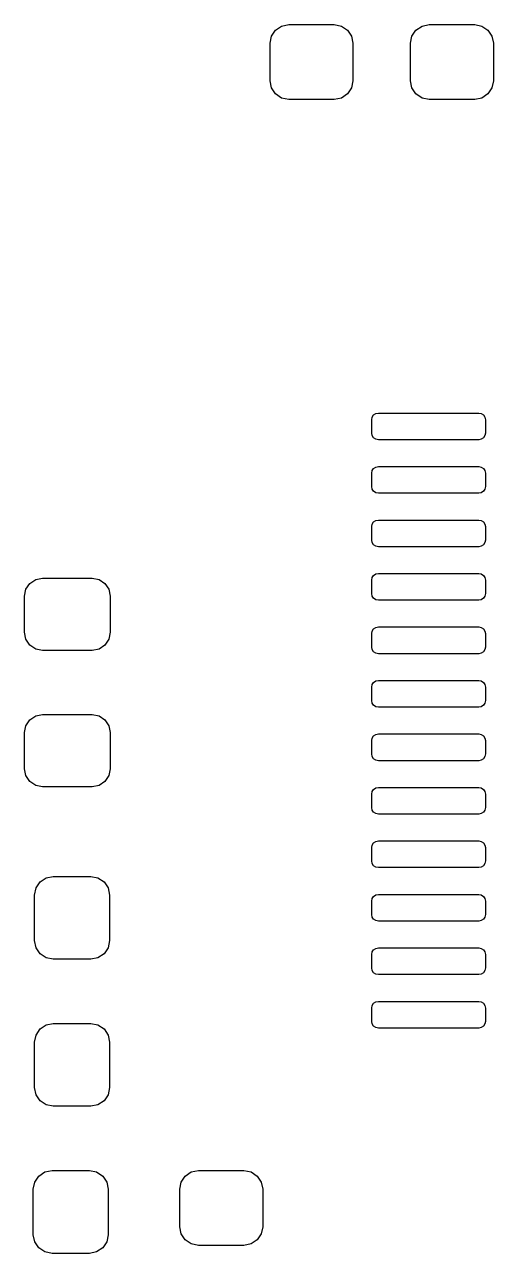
# Model space of a CAD drawing. Extents: x 1.04 to 4.2, y -7.23 to -4.07.
# Drawn here: x 2.0169 to 2.1549, y -6.6287 to -6.2669 of the extents above; entities that cross this region are included whole.
import ezdxf

# ---------------------------------------------------------------- set-up
doc = ezdxf.new("R2010")
doc.units = 0
doc.header["$MEASUREMENT"] = 0
doc.layers.add('BLACK', color=7, linetype='CONTINUOUS')

msp = doc.modelspace()

# ---------------------------------------------------------------- linework, layer by layer
at = {"layer": 'BLACK', "linetype": 'CONTINUOUS'}
for p, q in [((2.08959, -6.27033), (2.09079, -6.26854)), ((2.09079, -6.26854), (2.09258, -6.26735)), ((2.09258, -6.26735), (2.09469, -6.26693)), ((2.09469, -6.26693), (2.10807, -6.26693)), ((2.10807, -6.26693), (2.11018, -6.26735)), ((2.11018, -6.26735), (2.11197, -6.26854)), ((2.11197, -6.26854), (2.11316, -6.27033)), ((2.13093, -6.27033), (2.13213, -6.26854)), ((2.13213, -6.26854), (2.13391, -6.26735)), ((2.13391, -6.26735), (2.13602, -6.26693)), ((2.13602, -6.26693), (2.14941, -6.26693)), ((2.14941, -6.26693), (2.15152, -6.26735)), ((2.15152, -6.26735), (2.15331, -6.26854)), ((2.15331, -6.26854), (2.1545, -6.27033)), ((2.08917, -6.27244), (2.08959, -6.27033)), ((2.08917, -6.28346), (2.08917, -6.27244)), ((2.11316, -6.27033), (2.11358, -6.27244)), ((2.11358, -6.27244), (2.11358, -6.28346)), ((2.13051, -6.27244), (2.13093, -6.27033)), ((2.13051, -6.28346), (2.13051, -6.27244)), ((2.1545, -6.27033), (2.15492, -6.27244)), ((2.15492, -6.27244), (2.15492, -6.28346)), ((2.08959, -6.28557), (2.08917, -6.28346)), ((2.11358, -6.28346), (2.11316, -6.28557)), ((2.13093, -6.28557), (2.13051, -6.28346)), ((2.15492, -6.28346), (2.1545, -6.28557)), ((2.09079, -6.28736), (2.08959, -6.28557)), ((2.09258, -6.28856), (2.09079, -6.28736)), ((2.11197, -6.28736), (2.11018, -6.28856)), ((2.11316, -6.28557), (2.11197, -6.28736)), ((2.13213, -6.28736), (2.13093, -6.28557)), ((2.13391, -6.28856), (2.13213, -6.28736)), ((2.15331, -6.28736), (2.15152, -6.28856)), ((2.1545, -6.28557), (2.15331, -6.28736)), ((2.09469, -6.28898), (2.09258, -6.28856)), ((2.10807, -6.28898), (2.09469, -6.28898)), ((2.11018, -6.28856), (2.10807, -6.28898)), ((2.13602, -6.28898), (2.13391, -6.28856)), ((2.14941, -6.28898), (2.13602, -6.28898)), ((2.15152, -6.28856), (2.14941, -6.28898)), ((2.11924, -6.38251), (2.11967, -6.38188)), ((2.11967, -6.38188), (2.12031, -6.38145)), ((2.12031, -6.38145), (2.12106, -6.3813)), ((2.12106, -6.3813), (2.15059, -6.3813)), ((2.15059, -6.3813), (2.15134, -6.38145)), ((2.15134, -6.38145), (2.15198, -6.38188)), ((2.15198, -6.38188), (2.15241, -6.38251)), ((2.11909, -6.38327), (2.11924, -6.38251)), ((2.11909, -6.3872), (2.11909, -6.38327)), ((2.15241, -6.38251), (2.15256, -6.38327)), ((2.15256, -6.38327), (2.15256, -6.3872)), ((2.11924, -6.38796), (2.11909, -6.3872)), ((2.11967, -6.3886), (2.11924, -6.38796)), ((2.12031, -6.38902), (2.11967, -6.3886)), ((2.12106, -6.38917), (2.12031, -6.38902)), ((2.15059, -6.38917), (2.12106, -6.38917)), ((2.15134, -6.38902), (2.15059, -6.38917)), ((2.15198, -6.3886), (2.15134, -6.38902)), ((2.15241, -6.38796), (2.15198, -6.3886)), ((2.15256, -6.3872), (2.15241, -6.38796)), ((2.11909, -6.39902), (2.11924, -6.39826)), ((2.11909, -6.40295), (2.11909, -6.39902)), ((2.11924, -6.39826), (2.11967, -6.39762)), ((2.11967, -6.39762), (2.12031, -6.3972)), ((2.12031, -6.3972), (2.12106, -6.39705)), ((2.12106, -6.39705), (2.15059, -6.39705)), ((2.15059, -6.39705), (2.15134, -6.3972)), ((2.15134, -6.3972), (2.15198, -6.39762)), ((2.15198, -6.39762), (2.15241, -6.39826)), ((2.15241, -6.39826), (2.15256, -6.39902)), ((2.15256, -6.39902), (2.15256, -6.40295)), ((2.11924, -6.40371), (2.11909, -6.40295)), ((2.11967, -6.40434), (2.11924, -6.40371)), ((2.15241, -6.40371), (2.15198, -6.40434)), ((2.15256, -6.40295), (2.15241, -6.40371)), ((2.12031, -6.40477), (2.11967, -6.40434)), ((2.12106, -6.40492), (2.12031, -6.40477)), ((2.15059, -6.40492), (2.12106, -6.40492)), ((2.15134, -6.40477), (2.15059, -6.40492)), ((2.15198, -6.40434), (2.15134, -6.40477)), ((2.11909, -6.41476), (2.11924, -6.41401)), ((2.11909, -6.4187), (2.11909, -6.41476)), ((2.11924, -6.41401), (2.11967, -6.41337)), ((2.11967, -6.41337), (2.12031, -6.41295)), ((2.12031, -6.41295), (2.12106, -6.4128)), ((2.12106, -6.4128), (2.15059, -6.4128)), ((2.15059, -6.4128), (2.15134, -6.41295)), ((2.15134, -6.41295), (2.15198, -6.41337)), ((2.15198, -6.41337), (2.15241, -6.41401)), ((2.15241, -6.41401), (2.15256, -6.41476)), ((2.15256, -6.41476), (2.15256, -6.4187)), ((2.11924, -6.41945), (2.11909, -6.4187)), ((2.11967, -6.42009), (2.11924, -6.41945)), ((2.12031, -6.42052), (2.11967, -6.42009)), ((2.12106, -6.42067), (2.12031, -6.42052)), ((2.15059, -6.42067), (2.12106, -6.42067)), ((2.15134, -6.42052), (2.15059, -6.42067)), ((2.15198, -6.42009), (2.15134, -6.42052)), ((2.15241, -6.41945), (2.15198, -6.42009)), ((2.15256, -6.4187), (2.15241, -6.41945)), ((2.11924, -6.42976), (2.11967, -6.42912)), ((2.11967, -6.42912), (2.12031, -6.42869)), ((2.12031, -6.42869), (2.12106, -6.42854)), ((2.12106, -6.42854), (2.15059, -6.42854)), ((2.15059, -6.42854), (2.15134, -6.42869)), ((2.15134, -6.42869), (2.15198, -6.42912)), ((2.15198, -6.42912), (2.15241, -6.42976)), ((2.01733, -6.4332), (2.01849, -6.43148)), ((2.01849, -6.43148), (2.02021, -6.43033)), ((2.02021, -6.43033), (2.02224, -6.42992)), ((2.02224, -6.42992), (2.03681, -6.42992)), ((2.03681, -6.42992), (2.03884, -6.43033)), ((2.03884, -6.43033), (2.04057, -6.43148)), ((2.04057, -6.43148), (2.04172, -6.4332)), ((2.11909, -6.43051), (2.11924, -6.42976)), ((2.11909, -6.43445), (2.11909, -6.43051)), ((2.15241, -6.42976), (2.15256, -6.43051)), ((2.15256, -6.43051), (2.15256, -6.43445)), ((2.01693, -6.43524), (2.01733, -6.4332)), ((2.01693, -6.44587), (2.01693, -6.43524)), ((2.04172, -6.4332), (2.04213, -6.43524)), ((2.04213, -6.43524), (2.04213, -6.44587)), ((2.11924, -6.4352), (2.11909, -6.43445)), ((2.11967, -6.43584), (2.11924, -6.4352)), ((2.12031, -6.43627), (2.11967, -6.43584)), ((2.12106, -6.43642), (2.12031, -6.43627)), ((2.15059, -6.43642), (2.12106, -6.43642)), ((2.15134, -6.43627), (2.15059, -6.43642)), ((2.15198, -6.43584), (2.15134, -6.43627)), ((2.15241, -6.4352), (2.15198, -6.43584)), ((2.15256, -6.43445), (2.15241, -6.4352)), ((2.01733, -6.4479), (2.01693, -6.44587)), ((2.04213, -6.44587), (2.04172, -6.4479)), ((2.11909, -6.44626), (2.11924, -6.44551)), ((2.11909, -6.4502), (2.11909, -6.44626)), ((2.11924, -6.44551), (2.11967, -6.44487)), ((2.11967, -6.44487), (2.12031, -6.44444)), ((2.12031, -6.44444), (2.12106, -6.44429)), ((2.12106, -6.44429), (2.15059, -6.44429)), ((2.15059, -6.44429), (2.15134, -6.44444)), ((2.15134, -6.44444), (2.15198, -6.44487)), ((2.15198, -6.44487), (2.15241, -6.44551)), ((2.15241, -6.44551), (2.15256, -6.44626)), ((2.15256, -6.44626), (2.15256, -6.4502)), ((2.01849, -6.44962), (2.01733, -6.4479)), ((2.02021, -6.45078), (2.01849, -6.44962)), ((2.02224, -6.45118), (2.02021, -6.45078)), ((2.03884, -6.45078), (2.03681, -6.45118)), ((2.04057, -6.44962), (2.03884, -6.45078)), ((2.04172, -6.4479), (2.04057, -6.44962)), ((2.11924, -6.45095), (2.11909, -6.4502)), ((2.11967, -6.45159), (2.11924, -6.45095)), ((2.15241, -6.45095), (2.15198, -6.45159)), ((2.15256, -6.4502), (2.15241, -6.45095)), ((2.03681, -6.45118), (2.02224, -6.45118)), ((2.12031, -6.45202), (2.11967, -6.45159)), ((2.12106, -6.45217), (2.12031, -6.45202)), ((2.15059, -6.45217), (2.12106, -6.45217)), ((2.15134, -6.45202), (2.15059, -6.45217)), ((2.15198, -6.45159), (2.15134, -6.45202)), ((2.11909, -6.46201), (2.11924, -6.46125)), ((2.11924, -6.46125), (2.11967, -6.46062)), ((2.11967, -6.46062), (2.12031, -6.46019)), ((2.12031, -6.46019), (2.12106, -6.46004)), ((2.12106, -6.46004), (2.15059, -6.46004)), ((2.15059, -6.46004), (2.15134, -6.46019)), ((2.15134, -6.46019), (2.15198, -6.46062)), ((2.15198, -6.46062), (2.15241, -6.46125)), ((2.15241, -6.46125), (2.15256, -6.46201)), ((2.11909, -6.46594), (2.11909, -6.46201)), ((2.15256, -6.46201), (2.15256, -6.46594)), ((2.11924, -6.4667), (2.11909, -6.46594)), ((2.11967, -6.46734), (2.11924, -6.4667)), ((2.12031, -6.46776), (2.11967, -6.46734)), ((2.12106, -6.46791), (2.12031, -6.46776)), ((2.15059, -6.46791), (2.12106, -6.46791)), ((2.15134, -6.46776), (2.15059, -6.46791)), ((2.15198, -6.46734), (2.15134, -6.46776)), ((2.15241, -6.4667), (2.15198, -6.46734)), ((2.15256, -6.46594), (2.15241, -6.4667)), ((2.01733, -6.47336), (2.01849, -6.47164)), ((2.01849, -6.47164), (2.02021, -6.47048)), ((2.02021, -6.47048), (2.02224, -6.47008)), ((2.02224, -6.47008), (2.03681, -6.47008)), ((2.03681, -6.47008), (2.03884, -6.47048)), ((2.03884, -6.47048), (2.04057, -6.47164)), ((2.04057, -6.47164), (2.04172, -6.47336)), ((2.01693, -6.47539), (2.01733, -6.47336)), ((2.01693, -6.48602), (2.01693, -6.47539)), ((2.04172, -6.47336), (2.04213, -6.47539)), ((2.04213, -6.47539), (2.04213, -6.48602)), ((2.11924, -6.477), (2.11967, -6.47636)), ((2.11967, -6.47636), (2.12031, -6.47594)), ((2.12031, -6.47594), (2.12106, -6.47579)), ((2.12106, -6.47579), (2.15059, -6.47579)), ((2.15059, -6.47579), (2.15134, -6.47594)), ((2.15134, -6.47594), (2.15198, -6.47636)), ((2.15198, -6.47636), (2.15241, -6.477)), ((2.11909, -6.47776), (2.11924, -6.477)), ((2.11909, -6.48169), (2.11909, -6.47776)), ((2.15241, -6.477), (2.15256, -6.47776)), ((2.15256, -6.47776), (2.15256, -6.48169)), ((2.11924, -6.48245), (2.11909, -6.48169)), ((2.11967, -6.48308), (2.11924, -6.48245)), ((2.12031, -6.48351), (2.11967, -6.48308)), ((2.12106, -6.48366), (2.12031, -6.48351)), ((2.15134, -6.48351), (2.15059, -6.48366)), ((2.15198, -6.48308), (2.15134, -6.48351)), ((2.15241, -6.48245), (2.15198, -6.48308)), ((2.15256, -6.48169), (2.15241, -6.48245)), ((2.01733, -6.48806), (2.01693, -6.48602)), ((2.04213, -6.48602), (2.04172, -6.48806)), ((2.15059, -6.48366), (2.12106, -6.48366)), ((2.01849, -6.48978), (2.01733, -6.48806)), ((2.02021, -6.49093), (2.01849, -6.48978)), ((2.04057, -6.48978), (2.03884, -6.49093)), ((2.04172, -6.48806), (2.04057, -6.48978)), ((2.02224, -6.49134), (2.02021, -6.49093)), ((2.03681, -6.49134), (2.02224, -6.49134)), ((2.03884, -6.49093), (2.03681, -6.49134)), ((2.11909, -6.4935), (2.11924, -6.49275)), ((2.11909, -6.49744), (2.11909, -6.4935)), ((2.11924, -6.49275), (2.11967, -6.49211)), ((2.11967, -6.49211), (2.12031, -6.49169)), ((2.12031, -6.49169), (2.12106, -6.49154)), ((2.12106, -6.49154), (2.15059, -6.49154)), ((2.15059, -6.49154), (2.15134, -6.49169)), ((2.15134, -6.49169), (2.15198, -6.49211)), ((2.15198, -6.49211), (2.15241, -6.49275)), ((2.15241, -6.49275), (2.15256, -6.4935)), ((2.15256, -6.4935), (2.15256, -6.49744)), ((2.11924, -6.49819), (2.11909, -6.49744)), ((2.15256, -6.49744), (2.15241, -6.49819)), ((2.11967, -6.49883), (2.11924, -6.49819)), ((2.12031, -6.49926), (2.11967, -6.49883)), ((2.12106, -6.49941), (2.12031, -6.49926)), ((2.15059, -6.49941), (2.12106, -6.49941)), ((2.15134, -6.49926), (2.15059, -6.49941)), ((2.15198, -6.49883), (2.15134, -6.49926)), ((2.15241, -6.49819), (2.15198, -6.49883)), ((2.11909, -6.50925), (2.11924, -6.5085)), ((2.11924, -6.5085), (2.11967, -6.50786)), ((2.11967, -6.50786), (2.12031, -6.50743)), ((2.12031, -6.50743), (2.12106, -6.50728)), ((2.12106, -6.50728), (2.15059, -6.50728)), ((2.15059, -6.50728), (2.15134, -6.50743)), ((2.15134, -6.50743), (2.15198, -6.50786)), ((2.15198, -6.50786), (2.15241, -6.5085)), ((2.15241, -6.5085), (2.15256, -6.50925)), ((2.11909, -6.51319), (2.11909, -6.50925)), ((2.15256, -6.50925), (2.15256, -6.51319)), ((2.11924, -6.51394), (2.11909, -6.51319)), ((2.11967, -6.51458), (2.11924, -6.51394)), ((2.12031, -6.51501), (2.11967, -6.51458)), ((2.12106, -6.51516), (2.12031, -6.51501)), ((2.15059, -6.51516), (2.12106, -6.51516)), ((2.15134, -6.51501), (2.15059, -6.51516)), ((2.15198, -6.51458), (2.15134, -6.51501)), ((2.15241, -6.51394), (2.15198, -6.51458)), ((2.15256, -6.51319), (2.15241, -6.51394)), ((2.0203, -6.52112), (2.0215, -6.51933)), ((2.0215, -6.51933), (2.02328, -6.51814)), ((2.02328, -6.51814), (2.02539, -6.51772)), ((2.02539, -6.51772), (2.03642, -6.51772)), ((2.03642, -6.51772), (2.03853, -6.51814)), ((2.03853, -6.51814), (2.04031, -6.51933)), ((2.04031, -6.51933), (2.04151, -6.52112)), ((2.01988, -6.52323), (2.0203, -6.52112)), ((2.01988, -6.53661), (2.01988, -6.52323)), ((2.04151, -6.52112), (2.04193, -6.52323)), ((2.04193, -6.52323), (2.04193, -6.53661)), ((2.11967, -6.52361), (2.12031, -6.52318)), ((2.12031, -6.52318), (2.12106, -6.52303)), ((2.12106, -6.52303), (2.15059, -6.52303)), ((2.15059, -6.52303), (2.15134, -6.52318)), ((2.15134, -6.52318), (2.15198, -6.52361)), ((2.11909, -6.525), (2.11924, -6.52425)), ((2.11909, -6.52894), (2.11909, -6.525)), ((2.11924, -6.52425), (2.11967, -6.52361)), ((2.15198, -6.52361), (2.15241, -6.52425)), ((2.15241, -6.52425), (2.15256, -6.525)), ((2.15256, -6.525), (2.15256, -6.52894)), ((2.11924, -6.52969), (2.11909, -6.52894)), ((2.11967, -6.53033), (2.11924, -6.52969)), ((2.12031, -6.53076), (2.11967, -6.53033)), ((2.15198, -6.53033), (2.15134, -6.53076)), ((2.15241, -6.52969), (2.15198, -6.53033)), ((2.15256, -6.52894), (2.15241, -6.52969)), ((2.12106, -6.53091), (2.12031, -6.53076)), ((2.15059, -6.53091), (2.12106, -6.53091)), ((2.15134, -6.53076), (2.15059, -6.53091)), ((2.0203, -6.53872), (2.01988, -6.53661)), ((2.04193, -6.53661), (2.04151, -6.53872)), ((2.0215, -6.54051), (2.0203, -6.53872)), ((2.02328, -6.54171), (2.0215, -6.54051)), ((2.04031, -6.54051), (2.03853, -6.54171)), ((2.04151, -6.53872), (2.04031, -6.54051)), ((2.11909, -6.54075), (2.11924, -6.53999)), ((2.11909, -6.54468), (2.11909, -6.54075)), ((2.11924, -6.53999), (2.11967, -6.53936)), ((2.11967, -6.53936), (2.12031, -6.53893)), ((2.12031, -6.53893), (2.12106, -6.53878)), ((2.12106, -6.53878), (2.15059, -6.53878)), ((2.15059, -6.53878), (2.15134, -6.53893)), ((2.15134, -6.53893), (2.15198, -6.53936)), ((2.15198, -6.53936), (2.15241, -6.53999)), ((2.15241, -6.53999), (2.15256, -6.54075)), ((2.15256, -6.54075), (2.15256, -6.54468)), ((2.02539, -6.54213), (2.02328, -6.54171)), ((2.03642, -6.54213), (2.02539, -6.54213)), ((2.03853, -6.54171), (2.03642, -6.54213)), ((2.11924, -6.54544), (2.11909, -6.54468)), ((2.15256, -6.54468), (2.15241, -6.54544)), ((2.11967, -6.54608), (2.11924, -6.54544)), ((2.12031, -6.5465), (2.11967, -6.54608)), ((2.12106, -6.54665), (2.12031, -6.5465)), ((2.15059, -6.54665), (2.12106, -6.54665)), ((2.15134, -6.5465), (2.15059, -6.54665)), ((2.15198, -6.54608), (2.15134, -6.5465)), ((2.15241, -6.54544), (2.15198, -6.54608)), ((2.11909, -6.5565), (2.11924, -6.55574)), ((2.11924, -6.55574), (2.11967, -6.5551)), ((2.11967, -6.5551), (2.12031, -6.55468)), ((2.12031, -6.55468), (2.12106, -6.55453)), ((2.12106, -6.55453), (2.15059, -6.55453)), ((2.15059, -6.55453), (2.15134, -6.55468)), ((2.15134, -6.55468), (2.15198, -6.5551)), ((2.15198, -6.5551), (2.15241, -6.55574)), ((2.15241, -6.55574), (2.15256, -6.5565)), ((2.11909, -6.56043), (2.11909, -6.5565)), ((2.15256, -6.5565), (2.15256, -6.56043)), ((2.0203, -6.56443), (2.0215, -6.56264)), ((2.0215, -6.56264), (2.02328, -6.56144)), ((2.02328, -6.56144), (2.02539, -6.56102)), ((2.02539, -6.56102), (2.03642, -6.56102)), ((2.03642, -6.56102), (2.03853, -6.56144)), ((2.03853, -6.56144), (2.04031, -6.56264)), ((2.04031, -6.56264), (2.04151, -6.56443)), ((2.11924, -6.56119), (2.11909, -6.56043)), ((2.11967, -6.56182), (2.11924, -6.56119)), ((2.12031, -6.56225), (2.11967, -6.56182)), ((2.12106, -6.5624), (2.12031, -6.56225)), ((2.15059, -6.5624), (2.12106, -6.5624)), ((2.15134, -6.56225), (2.15059, -6.5624)), ((2.15198, -6.56182), (2.15134, -6.56225)), ((2.15241, -6.56119), (2.15198, -6.56182)), ((2.15256, -6.56043), (2.15241, -6.56119)), ((2.01988, -6.56654), (2.0203, -6.56443)), ((2.01988, -6.57992), (2.01988, -6.56654)), ((2.04151, -6.56443), (2.04193, -6.56654)), ((2.04193, -6.56654), (2.04193, -6.57992)), ((2.0203, -6.58203), (2.01988, -6.57992)), ((2.04193, -6.57992), (2.04151, -6.58203)), ((2.0215, -6.58382), (2.0203, -6.58203)), ((2.02328, -6.58501), (2.0215, -6.58382)), ((2.04031, -6.58382), (2.03853, -6.58501)), ((2.04151, -6.58203), (2.04031, -6.58382)), ((2.02539, -6.58543), (2.02328, -6.58501)), ((2.03642, -6.58543), (2.02539, -6.58543)), ((2.03853, -6.58501), (2.03642, -6.58543)), ((2.01991, -6.60773), (2.0211, -6.60595)), ((2.0211, -6.60595), (2.02289, -6.60475)), ((2.02289, -6.60475), (2.025, -6.60433)), ((2.025, -6.60433), (2.03602, -6.60433)), ((2.03602, -6.60433), (2.03813, -6.60475)), ((2.03813, -6.60475), (2.03992, -6.60595)), ((2.03992, -6.60595), (2.04112, -6.60773)), ((2.06302, -6.60773), (2.06421, -6.60595)), ((2.06421, -6.60595), (2.066, -6.60475)), ((2.066, -6.60475), (2.06811, -6.60433)), ((2.06811, -6.60433), (2.0815, -6.60433)), ((2.0815, -6.60433), (2.08361, -6.60475)), ((2.08361, -6.60475), (2.08539, -6.60595)), ((2.08539, -6.60595), (2.08659, -6.60773)), ((2.01949, -6.60984), (2.01991, -6.60773)), ((2.01949, -6.62323), (2.01949, -6.60984)), ((2.04112, -6.60773), (2.04154, -6.60984)), ((2.04154, -6.60984), (2.04154, -6.62323)), ((2.0626, -6.60984), (2.06302, -6.60773)), ((2.0626, -6.62087), (2.0626, -6.60984)), ((2.08659, -6.60773), (2.08701, -6.60984)), ((2.08701, -6.60984), (2.08701, -6.62087)), ((2.06302, -6.62298), (2.0626, -6.62087)), ((2.08701, -6.62087), (2.08659, -6.62298)), ((2.01991, -6.62534), (2.01949, -6.62323)), ((2.04154, -6.62323), (2.04112, -6.62534)), ((2.06421, -6.62476), (2.06302, -6.62298)), ((2.08659, -6.62298), (2.08539, -6.62476)), ((2.0211, -6.62713), (2.01991, -6.62534)), ((2.02289, -6.62832), (2.0211, -6.62713)), ((2.025, -6.62874), (2.02289, -6.62832)), ((2.03813, -6.62832), (2.03602, -6.62874)), ((2.03992, -6.62713), (2.03813, -6.62832)), ((2.04112, -6.62534), (2.03992, -6.62713)), ((2.066, -6.62596), (2.06421, -6.62476)), ((2.06811, -6.62638), (2.066, -6.62596)), ((2.0815, -6.62638), (2.06811, -6.62638)), ((2.08361, -6.62596), (2.0815, -6.62638)), ((2.08539, -6.62476), (2.08361, -6.62596)), ((2.03602, -6.62874), (2.025, -6.62874))]:
    msp.add_line(p, q, dxfattribs=at)

doc.saveas('drawing.dxf')
